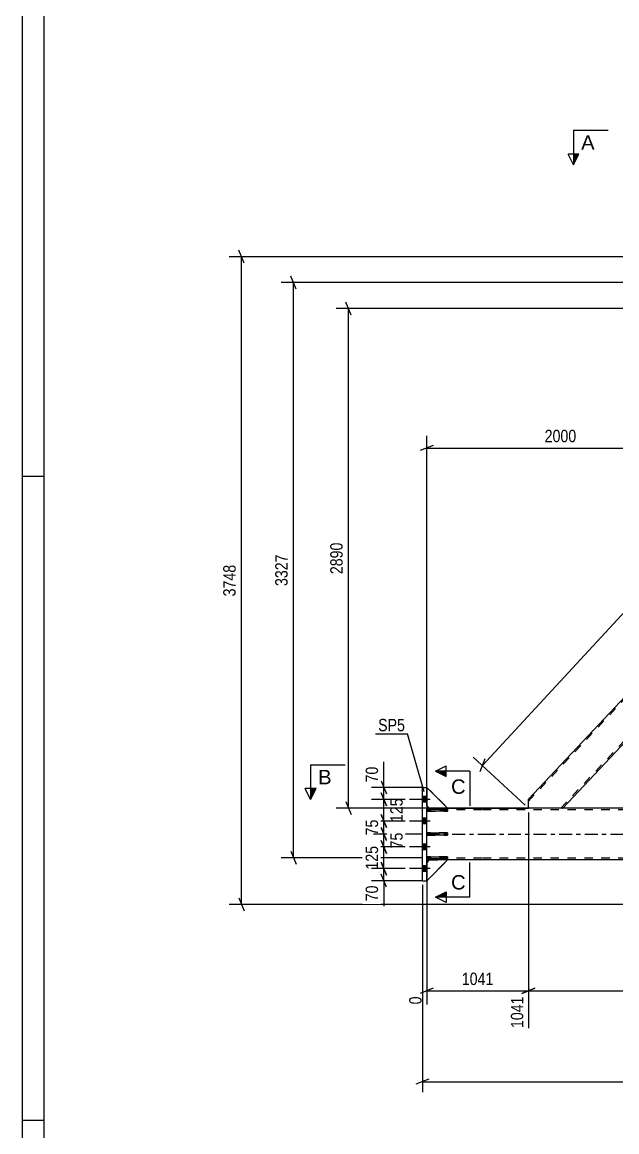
# Model space of a CAD drawing. Header units: millimetres. Extents: x -174 to 1015, y -641 to 200.
# Drawn here: x -173.6 to -36, y -196.5 to 60.3 of the extents above; entities that cross this region are included whole.
import ezdxf

# ---------------------------------------------------------------- set-up
doc = ezdxf.new("R2010")
doc.units = ezdxf.units.MM
doc.linetypes.add('DXK_LINE_DOT2', pattern=[3.9198, 1.9599, -1.9599])
doc.linetypes.add('DXK_LINE_DOT3', pattern=[5.9187, 2.979, -0.9799, 0.9799, -0.9799])
doc.styles.add('Arial', font='ARIAL.TTF', dxfattribs={"height": 0.2})
doc.styles.add('Arial Narrow', font='ARIALN.TTF', dxfattribs={"height": 0.2})

# ---------------------------------------------------------------- blocks, each defined once
blk = doc.blocks.new('Unknown-814735029-1163')
at = {"color": 5, "linetype": 'Continuous'}
for p, q in [((-173.61, 200.12), (-173.61, -640.88)), ((-168.61, 195.12), (-168.61, -635.88)), ((-168.61, -44.88), (-173.61, -44.88)), ((-168.61, -193.88), (-173.61, -193.88))]:
    blk.add_line(p, q, dxfattribs=at)
blk = doc.blocks.new('Part-814735029-5327 - 5257')
at = {"color": 7, "linetype": 'DXK_LINE_DOT2'}
for p, q in [((-79.4, -133.6), (-80, -134.2)), ((-80, -138.4), (-75.2, -133.6)), ((-80, -134.2), (-80, -138.4)), ((-75.2, -133.6), (-79.4, -133.6))]:
    blk.add_line(p, q, dxfattribs=at)
blk = doc.blocks.new('Part-814735029-5336 - 5257')
at = {"color": 2, "linetype": 'Continuous'}
for p, q in [((-80, -121.6), (-67.2, -121.6)), ((-67.1, -121.6), (-56.46, -121.6)), ((50.38, -121.6), (-48.58, -121.6)), ((-67.2, -133.6), (-80, -133.6)), ((48.33, -133.6), (-67.1, -133.6))]:
    blk.add_line(p, q, dxfattribs=at)
at = {"color": 7, "linetype": 'DXK_LINE_DOT2'}
for p, q in [((-80, -133.6), (-80, -121.6)), ((-67.2, -122), (-80, -122)), ((863.9, -122), (-67.1, -122)), ((-48.58, -121.6), (-56.46, -121.6)), ((-67.2, -133.2), (-80, -133.2)), ((863.9, -133.2), (-67.1, -133.2))]:
    blk.add_line(p, q, dxfattribs=at)
at = {"color": 7, "linetype": 'DXK_LINE_DOT3'}
for p, q in [((-80, -127.6), (-67.2, -127.6)), ((-67.1, -127.6), (863.9, -127.6))]:
    blk.add_line(p, q, dxfattribs=at)
blk = doc.blocks.new('Part-814735029-5310 - 5257')
at = {"color": 7, "linetype": 'DXK_LINE_DOT2'}
for p, q in [((-75.2, -121.86), (-80, -121.86)), ((-80, -121.86), (-80, -122.34)), ((-80, -122.34), (-75.2, -122.34)), ((-79.4, -122.34), (-79.4, -121.86)), ((-75.2, -122.34), (-75.2, -121.86))]:
    blk.add_line(p, q, dxfattribs=at)
blk = doc.blocks.new('Part-814735029-5311 - 5257')
at = {"color": 7, "linetype": 'DXK_LINE_DOT2'}
for p, q in [((-75.2, -127.36), (-80, -127.36)), ((-80, -127.36), (-80, -127.84)), ((-80, -127.84), (-75.2, -127.84)), ((-79.4, -127.84), (-79.4, -127.36)), ((-75.2, -127.84), (-75.2, -127.36))]:
    blk.add_line(p, q, dxfattribs=at)
blk = doc.blocks.new('Part-814735029-5312 - 5257')
at = {"color": 7, "linetype": 'DXK_LINE_DOT2'}
for p, q in [((-75.2, -132.86), (-80, -132.86)), ((-80, -132.86), (-80, -133.34)), ((-80, -133.34), (-75.2, -133.34)), ((-79.4, -133.34), (-79.4, -132.86)), ((-75.2, -133.34), (-75.2, -132.86))]:
    blk.add_line(p, q, dxfattribs=at)
blk = doc.blocks.new('Part-814735029-5313 - 5257')
at = {"color": 2, "linetype": 'Continuous'}
for p, q in [((-80, -122.34), (-80, -121.86)), ((-80, -121.86), (-75.2, -121.86)), ((-75.2, -122.34), (-80, -122.34)), ((-75.2, -121.86), (-75.2, -122.34))]:
    blk.add_line(p, q, dxfattribs=at)
at = {"color": 7, "linetype": 'DXK_LINE_DOT2'}
blk.add_line((-79.4, -122.34), (-79.4, -121.86), dxfattribs=at)
blk = doc.blocks.new('Part-814735029-5314 - 5257')
at = {"color": 2, "linetype": 'Continuous'}
for p, q in [((-80, -127.84), (-80, -127.36)), ((-80, -127.36), (-75.2, -127.36)), ((-75.2, -127.84), (-80, -127.84)), ((-75.2, -127.36), (-75.2, -127.84))]:
    blk.add_line(p, q, dxfattribs=at)
at = {"color": 7, "linetype": 'DXK_LINE_DOT2'}
blk.add_line((-79.4, -127.84), (-79.4, -127.36), dxfattribs=at)
blk = doc.blocks.new('Part-814735029-5315 - 5257')
at = {"color": 2, "linetype": 'Continuous'}
for p, q in [((-80, -133.34), (-80, -132.86)), ((-80, -132.86), (-75.2, -132.86)), ((-75.2, -133.34), (-80, -133.34)), ((-75.2, -132.86), (-75.2, -133.34))]:
    blk.add_line(p, q, dxfattribs=at)
at = {"color": 7, "linetype": 'DXK_LINE_DOT2'}
blk.add_line((-79.4, -133.34), (-79.4, -132.86), dxfattribs=at)
blk = doc.blocks.new('Part-814735029-5318 - 5257')
at = {"color": 2, "linetype": 'Continuous'}
for p, q in [((-80, -116.8), (-75.2, -121.6)), ((-79.4, -121.6), (-80, -121))]:
    blk.add_line(p, q, dxfattribs=at)
at = {"color": 7, "linetype": 'DXK_LINE_DOT2'}
for p, q in [((-80, -121), (-80, -116.8)), ((-75.2, -121.6), (-79.4, -121.6))]:
    blk.add_line(p, q, dxfattribs=at)
blk = doc.blocks.new('Part-814735029-5321 - 5257')
at = {"color": 7, "linetype": 'DXK_LINE_DOT2'}
for p, q in [((-80, -121), (-80, -116.8)), ((-80, -116.8), (-75.2, -121.6)), ((-79.4, -121.6), (-80, -121)), ((-75.2, -121.6), (-79.4, -121.6))]:
    blk.add_line(p, q, dxfattribs=at)
blk = doc.blocks.new('Part-814735029-5324 - 5257')
at = {"color": 2, "linetype": 'Continuous'}
for p, q in [((-80, -134.2), (-79.4, -133.6)), ((-80, -138.4), (-75.2, -133.6))]:
    blk.add_line(p, q, dxfattribs=at)
at = {"color": 7, "linetype": 'DXK_LINE_DOT2'}
for p, q in [((-80, -138.4), (-80, -134.2)), ((-79.4, -133.6), (-75.2, -133.6))]:
    blk.add_line(p, q, dxfattribs=at)
blk = doc.blocks.new('Part-814735029-5569 - 5257')
at = {"color": 2, "linetype": 'Continuous'}
for p, q in [((-56.46, -119.54), (50.32, -6)), ((54.41, -6), (50.38, -6)), ((58.26, -6.71), (58.26, -8.06)), ((58.26, -8.06), (5.84, -63.8)), ((-48.51, -121.6), (0.9, -69.05)), ((-56.46, -121.6), (-56.46, -119.54)), ((-48.58, -121.6), (-56.46, -121.6))]:
    blk.add_line(p, q, dxfattribs=at)
at = {"color": 7, "linetype": 'DXK_LINE_DOT2'}
for p, q in [((-56.46, -120), (50.76, -6)), ((-48.95, -121.6), (58.26, -7.59)), ((50.38, -6), (50.32, -6)), ((58.26, -6), (54.41, -6)), ((58.26, -6.71), (58.26, -6)), ((0.9, -69.05), (5.84, -63.8)), ((-48.58, -121.6), (-48.51, -121.6))]:
    blk.add_line(p, q, dxfattribs=at)
blk = doc.blocks.new('Part-814735029-5600 - 5257')
at = {"color": 2, "linetype": 'Continuous'}
for p, q in [((-81, -138.4), (-81, -116.8)), ((-81, -116.8), (-80, -116.8)), ((-80, -116.8), (-80, -121.86)), ((-80, -127.36), (-80, -122.34)), ((-80, -132.86), (-80, -127.84)), ((-80, -138.4), (-80, -133.34)), ((-81, -138.4), (-80, -138.4))]:
    blk.add_line(p, q, dxfattribs=at)
at = {"color": 7, "linetype": 'DXK_LINE_DOT2'}
for p, q in [((-80, -122.34), (-80, -121.86)), ((-80, -127.84), (-80, -127.36)), ((-80, -133.34), (-80, -132.86))]:
    blk.add_line(p, q, dxfattribs=at)
blk = doc.blocks.new('Bolt-814735029-5800 - 5257')
at = {"linetype": 'Continuous'}
for points in [[(-81, -118.94), (-81, -120.26), (-80, -120.26), (-80, -118.94)], [(-81, -118.94), (-81, -120.26), (-80, -120.26), (-80, -118.94)], [(-81, -118.94), (-81, -120.26), (-80, -120.26), (-80, -118.94)], [(-81, -123.94), (-81, -125.26), (-80, -125.26), (-80, -123.94)], [(-81, -123.94), (-81, -125.26), (-80, -125.26), (-80, -123.94)], [(-81, -129.94), (-81, -131.26), (-80, -131.26), (-80, -129.94)], [(-81, -129.94), (-81, -131.26), (-80, -131.26), (-80, -129.94)], [(-81, -134.94), (-81, -136.26), (-80, -136.26), (-80, -134.94)], [(-81, -134.94), (-81, -136.26), (-80, -136.26), (-80, -134.94)], [(-81, -134.94), (-81, -136.26), (-80, -136.26), (-80, -134.94)]]:
    blk.add_hatch(color=1, dxfattribs=at).paths.add_polyline_path(points)
at = {"color": 1, "linetype": 'Continuous'}
for p, q in [((-79.24, -119.6), (-84, -119.6)), ((-79.24, -119.6), (-84, -119.6)), ((-79.24, -119.6), (-84, -119.6)), ((-80, -118.94), (-81, -118.94)), ((-80, -118.94), (-81, -118.94)), ((-80, -118.94), (-81, -118.94)), ((-80, -120.26), (-81, -120.26)), ((-80, -120.26), (-81, -120.26)), ((-80, -120.26), (-81, -120.26)), ((-79.24, -124.6), (-84, -124.6)), ((-79.24, -124.6), (-84, -124.6)), ((-80, -123.94), (-81, -123.94)), ((-80, -123.94), (-81, -123.94)), ((-80, -125.26), (-81, -125.26)), ((-80, -125.26), (-81, -125.26)), ((-79.24, -130.6), (-84, -130.6)), ((-79.24, -130.6), (-84, -130.6)), ((-80, -129.94), (-81, -129.94)), ((-80, -129.94), (-81, -129.94)), ((-80, -131.26), (-81, -131.26)), ((-80, -131.26), (-81, -131.26)), ((-79.24, -135.6), (-84, -135.6)), ((-79.24, -135.6), (-84, -135.6)), ((-79.24, -135.6), (-84, -135.6)), ((-80, -134.94), (-81, -134.94)), ((-80, -134.94), (-81, -134.94)), ((-80, -134.94), (-81, -134.94)), ((-80, -136.26), (-81, -136.26)), ((-80, -136.26), (-81, -136.26)), ((-80, -136.26), (-81, -136.26))]:
    blk.add_line(p, q, dxfattribs=at)
blk = doc.blocks.new('StraightDimension-814735029-6641 - 5257')
at = {"color": 7, "linetype": 'Continuous'}
for p, q in [((-19.1, 6), (-125.72, 6)), ((-122.27, 4.5), (-123.47, 7.5)), ((-122.87, -143.9), (-122.87, 6)), ((-123.47, -142.4), (-122.27, -145.4)), ((53.41, -143.9), (-125.72, -143.9))]:
    blk.add_line(p, q, dxfattribs=at)
at = {"color": 0}
blk.add_wipeout([(-123.62, -64.7), (-127.82, -64.7), (-127.82, -73.21), (-123.62, -73.21)], dxfattribs=at)
at = {"color": 3, "style": 'Arial Narrow'}
blk.add_text('3748', height=2.863, rotation=90.0002, dxfattribs=at).set_placement((-124.22, -72.61))
blk = doc.blocks.new('StraightDimension-814735029-21372 - 5257')
at = {"color": 7, "linetype": 'Continuous'}
for p, q in [((-90.52, -118.1), (-89.32, -121.1)), ((-85, -119.6), (-92.32, -119.6)), ((-89.92, -124.6), (-89.92, -119.6)), ((-89.32, -126.1), (-90.52, -123.1)), ((-85, -124.6), (-92.32, -124.6))]:
    blk.add_line(p, q, dxfattribs=at)
at = {"color": 0}
blk.add_wipeout([(-84.97, -118.76), (-89.17, -118.76), (-89.17, -125.44), (-84.97, -125.44)], dxfattribs=at)
at = {"color": 3, "style": 'Arial Narrow'}
blk.add_text('125', height=2.863, rotation=90.0002, dxfattribs=at).set_placement((-85.57, -124.84))
blk = doc.blocks.new('StraightDimension-814735029-6866 - 5257')
at = {"color": 7, "linetype": 'Continuous'}
for p, q in [((-18.1, -7), (-18.1, -40.67)), ((-80, -120.6), (-80, -35.42)), ((-78.5, -37.67), (-81.5, -38.87)), ((-80, -38.27), (-18.1, -38.27)), ((-19.6, -38.87), (-16.6, -37.67))]:
    blk.add_line(p, q, dxfattribs=at)
at = {"color": 0}
blk.add_wipeout([(-44.79, -37.52), (-44.79, -33.32), (-53.31, -33.32), (-53.31, -37.52)], dxfattribs=at)
at = {"color": 3, "style": 'Arial Narrow'}
blk.add_text('2000', height=2.863, dxfattribs=at).set_placement((-52.71, -36.92))
blk = doc.blocks.new('StraightDimension-814735029-6537 - 5257')
at = {"color": 7, "linetype": 'Continuous'}
for p, q in [((49.6, -5.32), (37.58, 5.79)), ((39.09, 2.35), (40.25, 5.37)), ((-67.13, -111.74), (39.67, 3.86)), ((-57.19, -120.92), (-69.22, -109.81)), ((-66.55, -110.23), (-67.71, -113.25))]:
    blk.add_line(p, q, dxfattribs=at)
at = {"color": 0}
blk.add_wipeout([(-11.39, -50.31), (-14.48, -47.46), (-20.25, -53.71), (-17.17, -56.56)], dxfattribs=at)
at = {"color": 3, "style": 'Arial Narrow'}
blk.add_text('3935', height=2.863, rotation=47.269, dxfattribs=at).set_placement((-17.2, -55.71))
blk = doc.blocks.new('StraightDimension-814735029-6835 - 5257')
at = {"color": 7, "linetype": 'Continuous'}
for p, q in [((-20.1, 0), (-113.69, 0)), ((-110.24, -1.5), (-111.44, 1.5)), ((-110.84, -133.1), (-110.84, 0)), ((-81, -133.1), (-113.69, -133.1)), ((-111.44, -131.6), (-110.24, -134.6))]:
    blk.add_line(p, q, dxfattribs=at)
at = {"color": 0}
blk.add_wipeout([(-111.59, -62.29), (-115.79, -62.29), (-115.79, -70.81), (-111.59, -70.81)], dxfattribs=at)
at = {"color": 3, "style": 'Arial Narrow'}
blk.add_text('3327', height=2.863, rotation=90.0002, dxfattribs=at).set_placement((-112.19, -70.21))
blk = doc.blocks.new('StraightDimension-814735029-21373 - 5257')
at = {"color": 7, "linetype": 'Continuous'}
for p, q in [((-90.52, -123.1), (-89.32, -126.1)), ((-85, -124.6), (-92.77, -124.6)), ((-89.92, -127.6), (-89.92, -124.6)), ((-81, -127.6), (-92.77, -127.6)), ((-89.32, -129.1), (-90.52, -126.1))]:
    blk.add_line(p, q, dxfattribs=at)
at = {"color": 0}
blk.add_wipeout([(-90.67, -123.67), (-94.87, -123.67), (-94.87, -128.53), (-90.67, -128.53)], dxfattribs=at)
at = {"color": 3, "style": 'Arial Narrow'}
blk.add_text('75', height=2.863, rotation=90.0002, dxfattribs=at).set_placement((-91.27, -127.93))
blk = doc.blocks.new('StraightDimension-814735029-6245 - 5257')
at = {"color": 7, "linetype": 'Continuous'}
for p, q in [((-56.46, -122.6), (-56.46, -172.51)), ((-80, -134.6), (-80, -167.03)), ((-78.5, -163.3), (-81.5, -164.5)), ((-80, -163.9), (-56.46, -163.9)), ((-57.96, -164.5), (-54.96, -163.3))]:
    blk.add_line(p, q, dxfattribs=at)
at = {"color": 0}
blk.add_wipeout([(-63.97, -163.15), (-63.97, -158.95), (-72.49, -158.95), (-72.49, -163.15)], dxfattribs=at)
at = {"color": 0, "linetype": 'Continuous'}
for points in [[(-80.6, -164.6), (-84.8, -164.6), (-84.8, -167.63), (-80.6, -167.63)], [(-57.06, -164.6), (-61.26, -164.6), (-61.26, -173.11), (-57.06, -173.11)]]:
    blk.add_wipeout(points, dxfattribs=at)
at = {"color": 3, "style": 'Arial Narrow'}
blk.add_text('1041', height=2.863, dxfattribs=at).set_placement((-71.89, -162.55))
at = {"color": 3, "linetype": 'Continuous', "style": 'Arial Narrow'}
for s, height, p in [('0', 2.86, (-81.2, -167.03)), ('1041', 2.863, (-57.66, -172.51))]:
    blk.add_text(s, height=height, rotation=90.0002, dxfattribs=at).set_placement(p)
blk = doc.blocks.new('StraightDimension-814735029-21371 - 5257')
at = {"color": 7, "linetype": 'Continuous'}
for p, q in [((-90.52, -115.3), (-89.32, -118.3)), ((-81, -116.8), (-92.77, -116.8)), ((-89.32, -121.1), (-90.52, -118.1)), ((-89.92, -119.6), (-89.92, -116.8)), ((-85, -119.6), (-92.77, -119.6))]:
    blk.add_line(p, q, dxfattribs=at)
at = {"color": 0}
blk.add_wipeout([(-90.67, -111.42), (-94.87, -111.42), (-94.87, -116.27), (-90.67, -116.27)], dxfattribs=at)
at = {"color": 7, "linetype": 'Continuous'}
blk.add_line((-89.92, -116.8), (-89.92, -110.89), dxfattribs=at)
blk.add_line((-89.92, -116.8), (-89.92, -110.89), dxfattribs=at)
at = {"color": 3, "style": 'Arial Narrow'}
blk.add_text('70', height=2.863, rotation=90.0002, dxfattribs=at).set_placement((-91.27, -115.67))
blk = doc.blocks.new('StraightDimension-814735029-6255 - 5257')
at = {"color": 7, "linetype": 'Continuous'}
for p, q in [((-56.46, -122.6), (-56.46, -172.51)), ((50.32, -122.6), (50.32, -172.51)), ((-54.96, -163.3), (-57.96, -164.5)), ((-56.46, -163.9), (50.32, -163.9)), ((48.82, -164.5), (51.82, -163.3))]:
    blk.add_line(p, q, dxfattribs=at)
at = {"color": 0}
blk.add_wipeout([(1.19, -163.15), (1.19, -158.95), (-7.33, -158.95), (-7.33, -163.15)], dxfattribs=at)
at = {"color": 0, "linetype": 'Continuous'}
blk.add_wipeout([(49.72, -164.6), (45.52, -164.6), (45.52, -173.11), (49.72, -173.11)], dxfattribs=at)
at = {"color": 3, "style": 'Arial Narrow'}
blk.add_text('2669', height=2.863, dxfattribs=at).set_placement((-6.73, -162.55))
at = {"color": 3, "linetype": 'Continuous', "style": 'Arial Narrow'}
blk.add_text('3710', height=2.863, rotation=90.0002, dxfattribs=at).set_placement((49.12, -172.51))
blk = doc.blocks.new('StraightDimension-814735029-6068 - 5257')
at = {"color": 7, "linetype": 'Continuous'}
for p, q in [((-97.51, -7.5), (-98.71, -4.5)), ((62.54, -6), (-100.96, -6)), ((-98.11, -121.6), (-98.11, -6)), ((-98.71, -120.1), (-97.51, -123.1)), ((62.54, -121.6), (-100.96, -121.6))]:
    blk.add_line(p, q, dxfattribs=at)
at = {"color": 0}
blk.add_wipeout([(-98.86, -59.54), (-103.06, -59.54), (-103.06, -68.06), (-98.86, -68.06)], dxfattribs=at)
at = {"color": 3, "style": 'Arial Narrow'}
blk.add_text('2890', height=2.863, rotation=90.0002, dxfattribs=at).set_placement((-99.46, -67.46))
blk = doc.blocks.new('StraightDimension-814735029-21374 - 5257')
at = {"color": 7, "linetype": 'Continuous'}
for p, q in [((-81, -127.6), (-92.32, -127.6)), ((-90.52, -126.1), (-89.32, -129.1)), ((-89.92, -130.6), (-89.92, -127.6)), ((-85, -130.6), (-92.32, -130.6)), ((-89.32, -132.1), (-90.52, -129.1))]:
    blk.add_line(p, q, dxfattribs=at)
at = {"color": 0}
blk.add_wipeout([(-84.97, -126.67), (-89.17, -126.67), (-89.17, -131.53), (-84.97, -131.53)], dxfattribs=at)
at = {"color": 3, "style": 'Arial Narrow'}
blk.add_text('75', height=2.863, rotation=90.0002, dxfattribs=at).set_placement((-85.57, -130.93))
blk = doc.blocks.new('StraightDimension-814735029-7276 - 5257')
at = {"color": 7, "linetype": 'Continuous'}
for p, q in [((-81, -139.4), (-81, -187.32)), ((-79.5, -184.32), (-82.5, -185.52)), ((-81, -184.92), (944.9, -184.92))]:
    blk.add_line(p, q, dxfattribs=at)
blk = doc.blocks.new('StraightDimension-814735029-21375 - 5257')
at = {"color": 7, "linetype": 'Continuous'}
for p, q in [((-85, -130.6), (-92.77, -130.6)), ((-90.52, -129.1), (-89.32, -132.1)), ((-89.92, -135.6), (-89.92, -130.6)), ((-85, -135.6), (-92.77, -135.6)), ((-89.32, -137.1), (-90.52, -134.1))]:
    blk.add_line(p, q, dxfattribs=at)
at = {"color": 0}
blk.add_wipeout([(-90.67, -129.76), (-94.87, -129.76), (-94.87, -136.44), (-90.67, -136.44)], dxfattribs=at)
at = {"color": 3, "style": 'Arial Narrow'}
blk.add_text('125', height=2.863, rotation=90.0002, dxfattribs=at).set_placement((-91.27, -135.84))
blk = doc.blocks.new('StraightDimension-814735029-21376 - 5257')
at = {"color": 7, "linetype": 'Continuous'}
for p, q in [((-85, -135.6), (-92.77, -135.6)), ((-90.52, -134.1), (-89.32, -137.1)), ((-89.92, -138.4), (-89.92, -135.6)), ((-81, -138.4), (-92.77, -138.4)), ((-89.32, -139.9), (-90.52, -136.9))]:
    blk.add_line(p, q, dxfattribs=at)
at = {"color": 0}
blk.add_wipeout([(-90.67, -138.92), (-94.87, -138.92), (-94.87, -143.78), (-90.67, -143.78)], dxfattribs=at)
at = {"color": 7, "linetype": 'Continuous'}
blk.add_line((-89.92, -138.4), (-89.92, -144.31), dxfattribs=at)
blk.add_line((-89.92, -138.4), (-89.92, -144.31), dxfattribs=at)
at = {"color": 3, "style": 'Arial Narrow'}
blk.add_text('70', height=2.863, rotation=90.0002, dxfattribs=at).set_placement((-91.27, -143.18))
blk = doc.blocks.new('SectionMark-814735029-7362 - 5257')
at = {"color": 6, "linetype": 'Continuous'}
for p, q in [((-78, -113.05), (-75.5, -111.8)), ((-70, -113.05), (-78, -113.05)), ((-70, -142.2), (-78, -142.2)), ((-75.5, -143.45), (-78, -142.2))]:
    blk.add_line(p, q, dxfattribs=at)
at = {"color": 0, "linetype": 'Continuous'}
for points in [[(-71, -118.3), (-71, -114.8), (-74.37, -114.8), (-74.37, -118.3)], [(-71, -140.45), (-71, -136.95), (-74.37, -136.95), (-74.37, -140.45)]]:
    blk.add_wipeout(points, dxfattribs=at)
at = {"linetype": 'Continuous'}
for points in [[(-75.5, -113.05), (-75.5, -114.3), (-78, -113.05)], [(-75.5, -140.95), (-75.5, -142.2), (-78, -142.2)]]:
    blk.add_hatch(color=6, dxfattribs=at).paths.add_polyline_path(points)
at = {"color": 6, "linetype": 'Continuous'}
for p, q in [((-75.5, -114.3), (-75.5, -111.8)), ((-78, -113.05), (-75.5, -114.3)), ((-70, -113.05), (-70, -121.05)), ((-70, -142.2), (-70, -134.2)), ((-78, -142.2), (-75.5, -140.95)), ((-75.5, -140.95), (-75.5, -143.45))]:
    blk.add_line(p, q, dxfattribs=at)
at = {"color": 3, "linetype": 'Continuous', "style": 'Arial'}
for p in [(-74.37, -118.3), (-74.37, -140.45)]:
    blk.add_text('C', height=3.34, dxfattribs=at).set_placement(p)
blk = doc.blocks.new('SectionMark-814735029-7354 - 5257')
at = {"color": 6, "linetype": 'Continuous'}
for p, q in [((-106.87, -111.6), (-106.87, -119.6)), ((-106.87, -119.6), (-108.12, -117.1))]:
    blk.add_line(p, q, dxfattribs=at)
at = {"color": 0, "linetype": 'Continuous'}
blk.add_wipeout([(-102.01, -116.1), (-102.01, -112.6), (-105.12, -112.6), (-105.12, -116.1)], dxfattribs=at)
at = {"linetype": 'Continuous'}
blk.add_hatch(color=6, dxfattribs=at).paths.add_polyline_path([(-106.87, -117.1), (-105.62, -117.1), (-106.87, -119.6)])
at = {"color": 6, "linetype": 'Continuous'}
for p, q in [((-106.87, -111.6), (-98.87, -111.6)), ((-105.62, -117.1), (-108.12, -117.1)), ((-106.87, -119.6), (-105.62, -117.1))]:
    blk.add_line(p, q, dxfattribs=at)
at = {"color": 3, "linetype": 'Continuous', "style": 'Arial'}
blk.add_text('B', height=3.34, dxfattribs=at).set_placement((-105.12, -116.1))
blk = doc.blocks.new('Mark-814735029-5596 - 5257')
at = {"color": 0}
blk.add_wipeout([(-85.04, -103.82), (-85.04, -100.82), (-91.25, -100.82), (-91.25, -103.82)], dxfattribs=at)
blk.add_wipeout([(-85.04, -103.82), (-85.04, -100.82), (-91.25, -100.82), (-91.25, -103.82)], dxfattribs=at)
at = {"color": 30, "linetype": 'Continuous'}
for p in [(-91.85, -104.42), (-80.57, -117.86)]:
    blk.add_line(p, (-84.44, -104.42), dxfattribs=at)
at = {"color": 3, "style": 'Arial Narrow'}
blk.add_text('SP5', height=2.863, dxfattribs=at).set_placement((-91.25, -103.82))
blk = doc.blocks.new('SectionMark-814735029-7358 - 5257')
at = {"color": 6, "linetype": 'Continuous'}
for p, q in [((-46.02, 35.27), (-46.02, 27.27)), ((-46.02, 27.27), (-47.27, 29.77))]:
    blk.add_line(p, q, dxfattribs=at)
at = {"color": 0, "linetype": 'Continuous'}
blk.add_wipeout([(-41.16, 30.77), (-41.16, 34.27), (-44.27, 34.27), (-44.27, 30.77)], dxfattribs=at)
at = {"linetype": 'Continuous'}
blk.add_hatch(color=6, dxfattribs=at).paths.add_polyline_path([(-46.02, 29.77), (-44.77, 29.77), (-46.02, 27.27)])
at = {"color": 6, "linetype": 'Continuous'}
for p, q in [((-46.02, 35.27), (-38.02, 35.27)), ((-44.77, 29.77), (-47.27, 29.77)), ((-46.02, 27.27), (-44.77, 29.77))]:
    blk.add_line(p, q, dxfattribs=at)
at = {"color": 3, "linetype": 'Continuous', "style": 'Arial'}
blk.add_text('A', height=3.34, dxfattribs=at).set_placement((-44.27, 30.77))

msp = doc.modelspace()

# ---------------------------------------------------------------- block references
for name in ['Unknown-814735029-1163', 'Part-814735029-5569 - 5257', 'Part-814735029-5600 - 5257', 'Part-814735029-5318 - 5257', 'Part-814735029-5321 - 5257', 'Bolt-814735029-5800 - 5257', 'Part-814735029-5336 - 5257', 'Part-814735029-5310 - 5257', 'Part-814735029-5313 - 5257', 'Part-814735029-5311 - 5257', 'Part-814735029-5314 - 5257', 'Part-814735029-5312 - 5257', 'Part-814735029-5315 - 5257', 'Part-814735029-5327 - 5257', 'Part-814735029-5324 - 5257']:
    msp.add_blockref(name, (0, 0))

# ---------------------------------------------------------------- next in the draw order: block references
for name in ['SectionMark-814735029-7358 - 5257', 'StraightDimension-814735029-6641 - 5257']:
    msp.add_blockref(name, (0, 0))

# ---------------------------------------------------------------- next in the draw order: block references
for name in ['StraightDimension-814735029-6866 - 5257', 'StraightDimension-814735029-21372 - 5257']:
    msp.add_blockref(name, (0, 0))

# ---------------------------------------------------------------- next in the draw order: block references
msp.add_blockref('StraightDimension-814735029-6537 - 5257', (0, 0))

# ---------------------------------------------------------------- next in the draw order: block references
msp.add_blockref('StraightDimension-814735029-6835 - 5257', (0, 0))

# ---------------------------------------------------------------- next in the draw order: block references
for name in ['StraightDimension-814735029-21371 - 5257', 'StraightDimension-814735029-21373 - 5257']:
    msp.add_blockref(name, (0, 0))

# ---------------------------------------------------------------- next in the draw order: block references
msp.add_blockref('StraightDimension-814735029-6245 - 5257', (0, 0))

# ---------------------------------------------------------------- next in the draw order: block references
for name in ['StraightDimension-814735029-6255 - 5257', 'StraightDimension-814735029-21374 - 5257']:
    msp.add_blockref(name, (0, 0))

# ---------------------------------------------------------------- next in the draw order: block references
for name in ['StraightDimension-814735029-6068 - 5257', 'StraightDimension-814735029-21375 - 5257']:
    msp.add_blockref(name, (0, 0))

# ---------------------------------------------------------------- next in the draw order: block references
msp.add_blockref('StraightDimension-814735029-7276 - 5257', (0, 0))

# ---------------------------------------------------------------- next in the draw order: block references
for name in ['SectionMark-814735029-7362 - 5257', 'StraightDimension-814735029-21376 - 5257']:
    msp.add_blockref(name, (0, 0))

# ---------------------------------------------------------------- next in the draw order: block references
msp.add_blockref('SectionMark-814735029-7354 - 5257', (0, 0))

# ---------------------------------------------------------------- next in the draw order: block references
msp.add_blockref('Mark-814735029-5596 - 5257', (0, 0))

doc.saveas('drawing.dxf')
